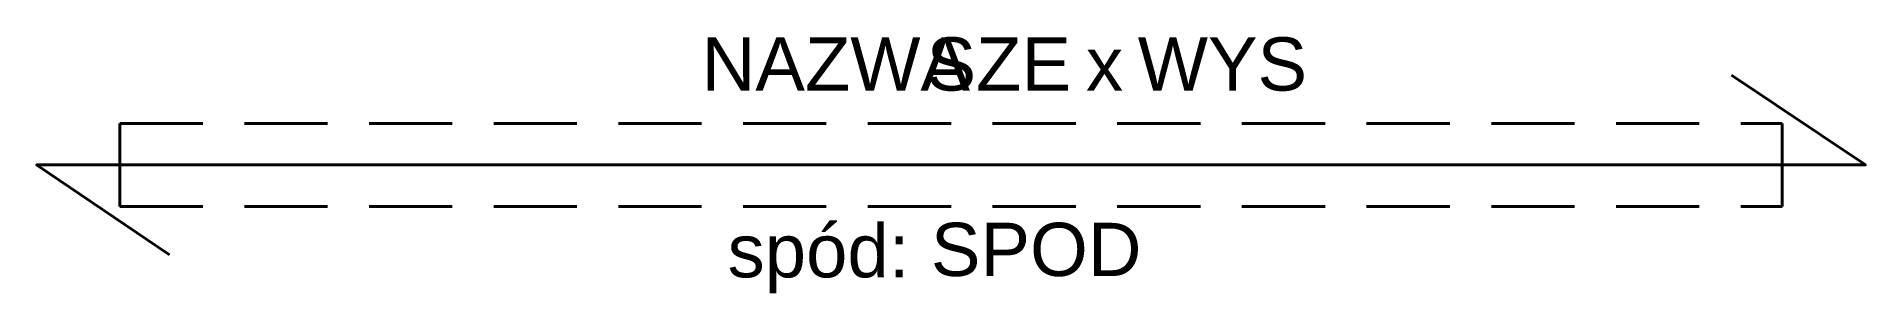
# Model space of a CAD drawing. Header units: millimetres. Extents: x -250 to 5250, y -261 to 511.
import ezdxf
from ezdxf.enums import TextEntityAlignment as Align

# ---------------------------------------------------------------- set-up
doc = ezdxf.new("R2010")
doc.units = ezdxf.units.MM
doc.header["$LTSCALE"] = 10
doc.header["$MEASUREMENT"] = 0
doc.linetypes.add('DASHED2', pattern=[0.375, 0.25, -0.125])
doc.layers.add('G-Elementy konstrukcyjne', color=1, linetype='Continuous', lineweight=40)
doc.layers.add('G-Opisy', color=2, linetype='Continuous', lineweight=18)
doc.styles.add('Arial-GG', font='arial.ttf')

msp = doc.modelspace()

# ---------------------------------------------------------------- linework, layer by layer
at = {"layer": 'G-Elementy konstrukcyjne', "linetype": 'DASHED2', "ltscale": 100}
for p, q in [((0, 250), (5000, 250)), ((0, 0), (5000, 0))]:
    msp.add_line(p, q, dxfattribs=at)
at = {"layer": 'G-Elementy konstrukcyjne', "ltscale": 200}
for p, q in [((0, 0), (0, 250)), ((5000, 0), (5000, 250))]:
    msp.add_line(p, q, dxfattribs=at)
msp.add_lwpolyline([(4846.8, 395), (5250, 125), (-250, 125), (150, -145)], dxfattribs=at)

# ---------------------------------------------------------------- texts
at = {"layer": 'G-Opisy', "ltscale": 2, "char_height": 160, "width": 742.249, "style": 'Arial-GG'}
for s, insert, attachment_point in [('x', (2961.7, 348.7), 8), ('spód:', (2374.8, -261), 9)]:
    msp.add_mtext(s, dxfattribs=dict(at, insert=insert, attachment_point=attachment_point))
at = {"layer": 'G-Opisy', "ltscale": 2, "style": 'Arial-GG'}
for tag, text, p in [('NAZWA', 'BŻ-1/0', (2557.2, 348.7)), ('SZE', '25', (2861, 348.7))]:
    msp.add_attdef(tag, text=text, height=160, dxfattribs=at).set_placement(p, align=Align.RIGHT)
for tag, p, s in [('WYS', (3061.8, 348.7), '40'), ('SPOD', (2439.5, -208.7), '+ 2,10')]:
    msp.add_attdef(tag, p, s, height=160, dxfattribs=at)

doc.saveas('drawing.dxf')
